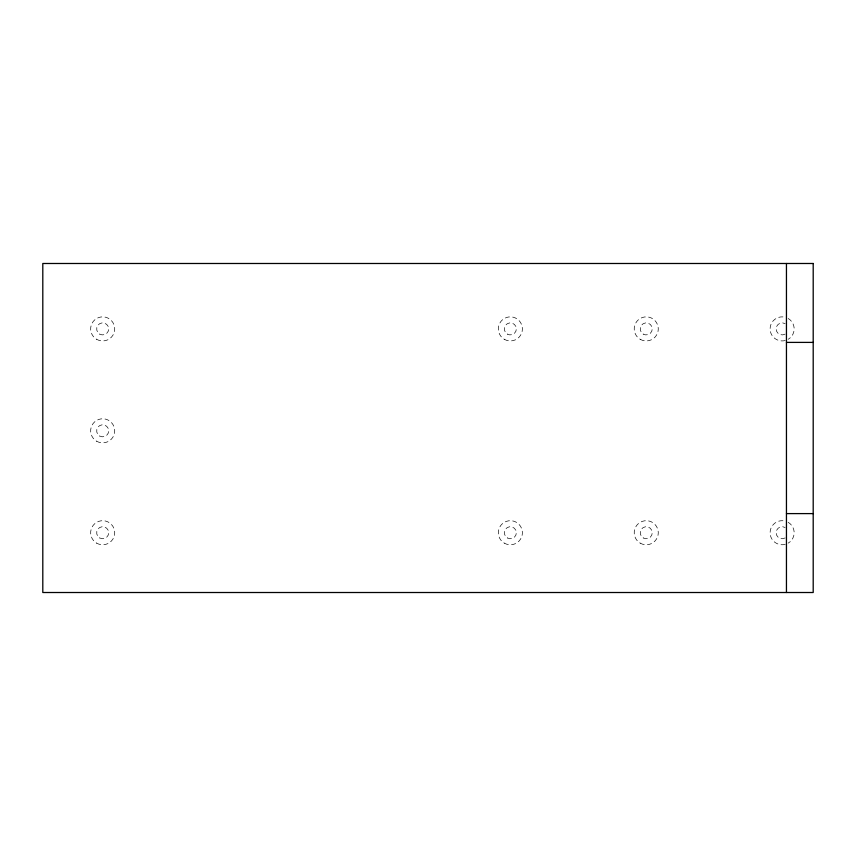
<?xml version="1.0" encoding="UTF-8"?>
<svg xmlns="http://www.w3.org/2000/svg" width="856" height="856" viewBox="0 0 856 856"><rect width="100%" height="100%" fill="white"/><g stroke="black" fill="none" stroke-linecap="round" stroke-linejoin="round"><path stroke-width="0.64" stroke-dasharray="4.28 3.21" d="M788.151 318.475A12.038 12.038 0 0 1 788.151 339.318M785.252 340.528A12.038 12.038 0 0 1 770.1 328.897A12.038 12.038 0 0 1 785.252 317.266M785.145 334.108A6.013 6.013 0 0 1 776.114 328.897A6.013 6.013 0 0 1 785.145 323.686M788.151 522.31A12.038 12.038 0 0 1 788.151 543.153M785.252 544.363A12.038 12.038 0 0 1 770.1 532.732A12.038 12.038 0 0 1 785.252 521.101M785.145 537.942A6.013 6.013 0 0 1 776.114 532.732A6.013 6.013 0 0 1 785.145 527.521M640.224 543.153A12.038 12.038 0 0 0 658.285 532.732A12.038 12.038 0 0 0 640.224 522.31A12.038 12.038 0 0 0 640.224 543.153M643.231 537.942A6.013 6.013 0 0 0 652.261 532.732A6.013 6.013 0 0 0 643.231 527.521A6.013 6.013 0 0 0 643.231 537.942M96.664 339.318A12.038 12.038 0 0 0 114.725 328.897A12.038 12.038 0 0 0 96.664 318.475A12.038 12.038 0 0 0 96.664 339.318M99.671 334.108A6.013 6.013 0 0 0 108.701 328.897A6.013 6.013 0 0 0 99.671 323.686A6.013 6.013 0 0 0 99.671 334.108M96.664 543.153A12.038 12.038 0 0 0 114.725 532.732A12.038 12.038 0 0 0 96.664 522.31A12.038 12.038 0 0 0 96.664 543.153M99.671 537.942A6.013 6.013 0 0 0 108.701 532.732A6.013 6.013 0 0 0 99.671 527.521A6.013 6.013 0 0 0 99.671 537.942M96.664 441.236A12.038 12.038 0 0 0 114.725 430.814A12.038 12.038 0 0 0 96.664 420.392A12.038 12.038 0 0 0 96.664 441.236M99.671 436.025A6.013 6.013 0 0 0 108.701 430.814A6.013 6.013 0 0 0 99.671 425.603A6.013 6.013 0 0 0 99.671 436.025M640.224 339.318A12.038 12.038 0 0 0 658.285 328.897A12.038 12.038 0 0 0 640.224 318.475A12.038 12.038 0 0 0 640.224 339.318M643.231 334.108A6.013 6.013 0 0 0 652.261 328.897A6.013 6.013 0 0 0 643.231 323.686A6.013 6.013 0 0 0 643.231 334.108M504.334 543.153A12.038 12.038 0 0 0 522.395 532.732A12.038 12.038 0 0 0 504.334 522.31A12.038 12.038 0 0 0 504.334 543.153M507.341 537.942A6.013 6.013 0 0 0 516.371 532.732A6.013 6.013 0 0 0 507.341 527.521A6.013 6.013 0 0 0 507.341 537.942M504.334 339.318A12.038 12.038 0 0 0 522.395 328.897A12.038 12.038 0 0 0 504.334 318.475A12.038 12.038 0 0 0 504.334 339.318M507.341 334.108A6.013 6.013 0 0 0 516.371 328.897A6.013 6.013 0 0 0 507.341 323.686A6.013 6.013 0 0 0 507.341 334.108"/><path stroke-width="1.28" d="M786.45 342.4L813.2 342.4M786.45 513.6L813.2 513.6M786.45 263.488L786.45 592.513M813.2 263.488L42.8 263.488L42.8 592.513L813.2 592.513L813.2 263.488"/></g></svg>
